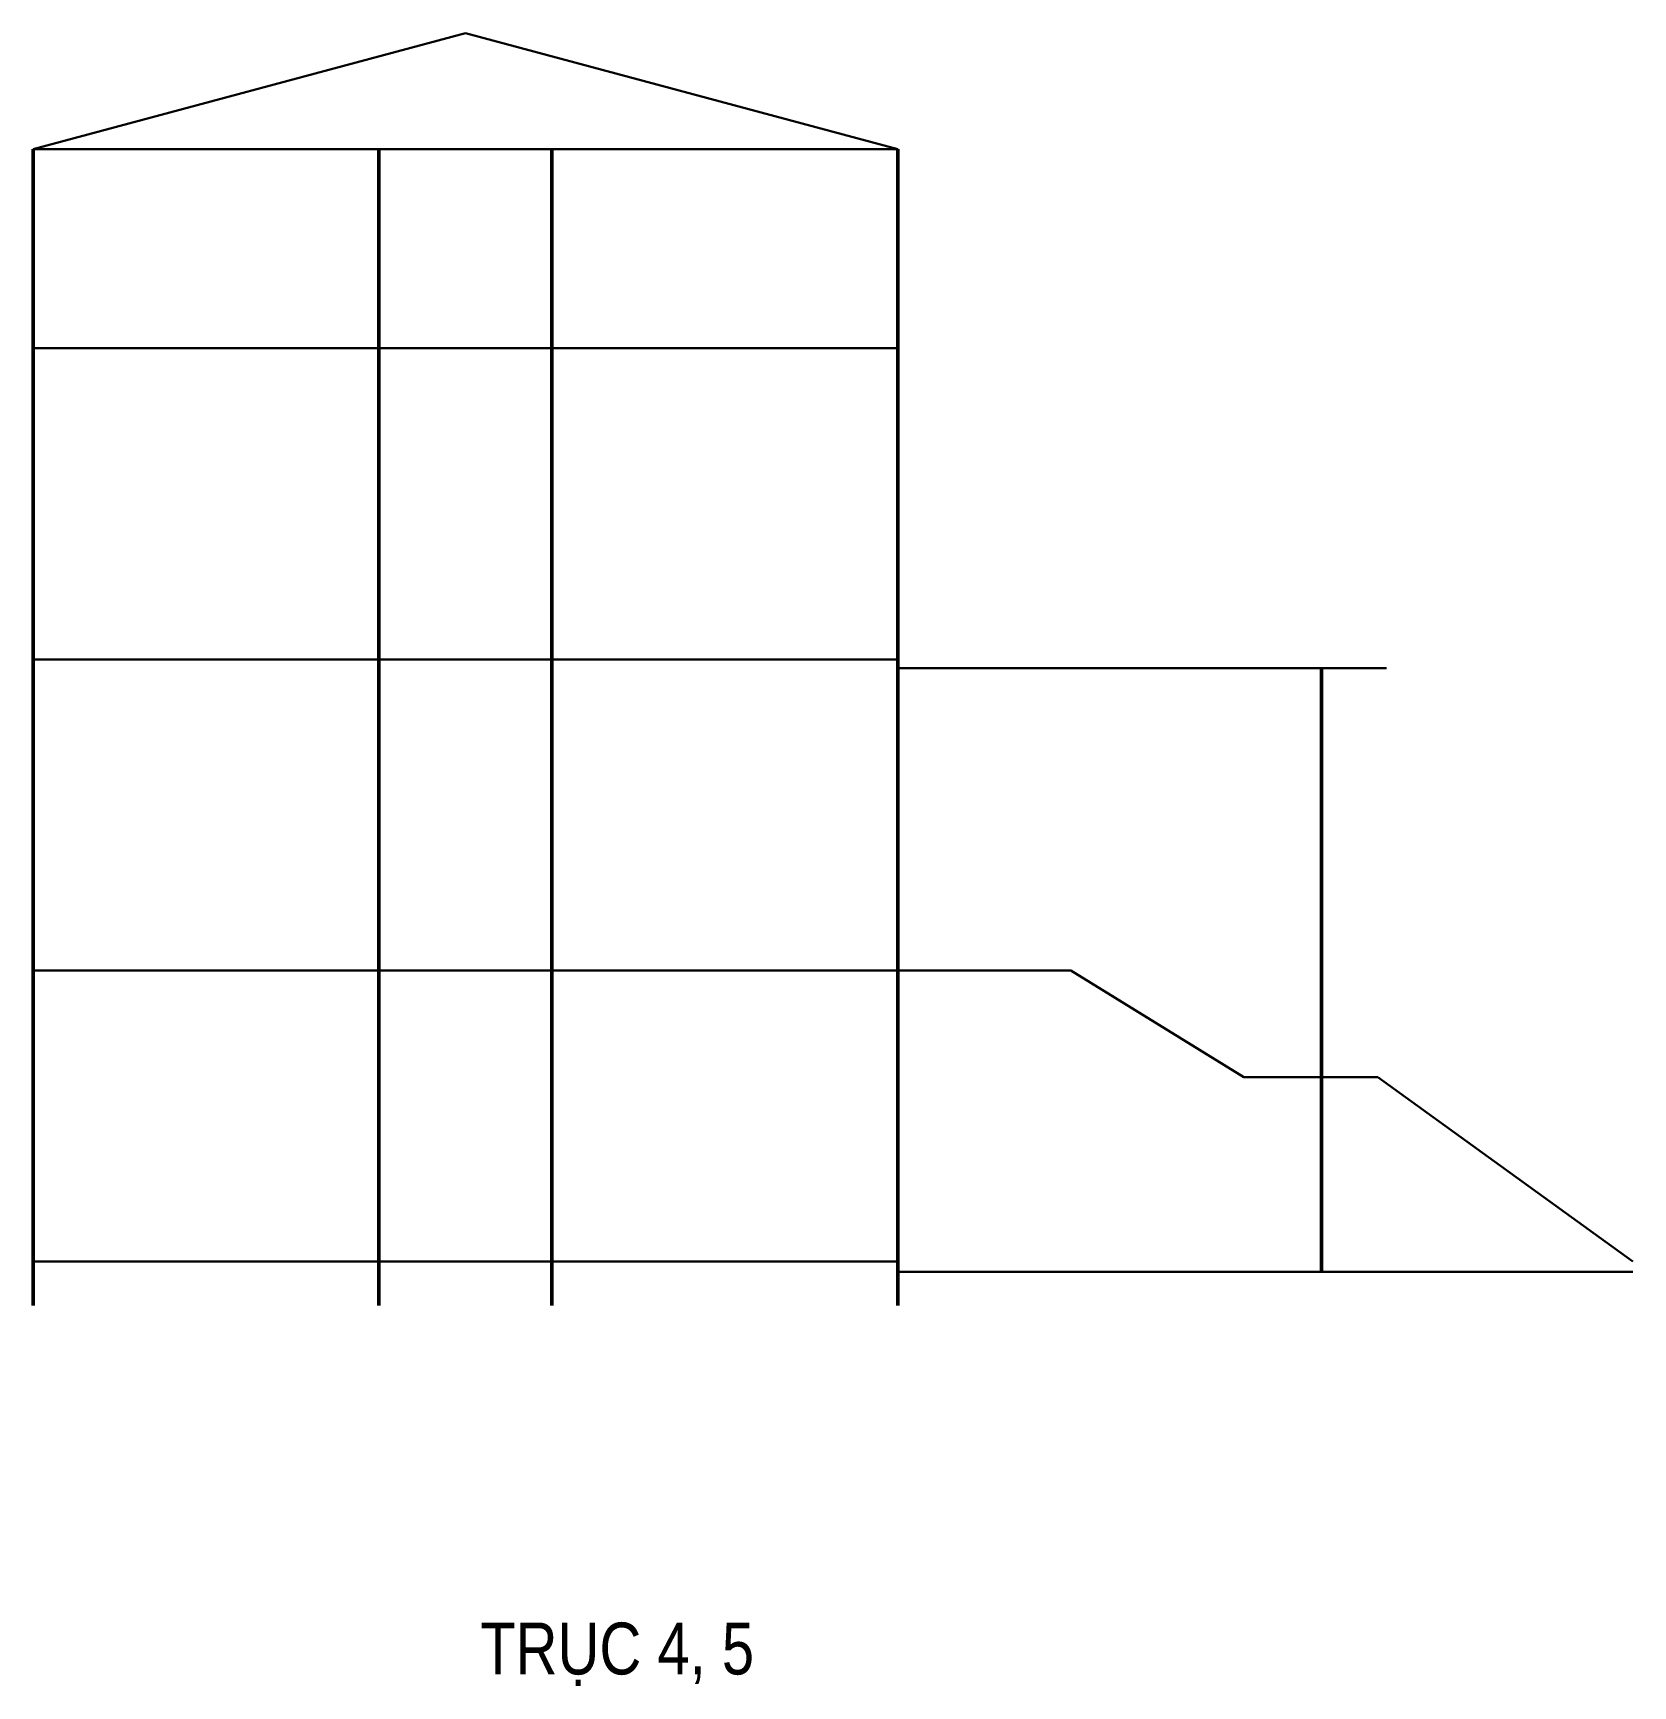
# Model space of a CAD drawing. Header units: millimetres. Extents: x 2179 to 20679, y 780 to 19897.
import ezdxf

# ---------------------------------------------------------------- set-up
doc = ezdxf.new("R2010")
doc.units = ezdxf.units.MM
doc.layers.add('00-COT-SAP', color=2, linetype='Continuous', lineweight=50)
doc.layers.add('00-DAM-SAP', color=6, linetype='Continuous', lineweight=30)
doc.layers.add('TEXT', color=7, linetype='Continuous')
doc.styles.add('Title-Text-1', font='arial.ttf', dxfattribs={"width": 0.8, "height": 6})

msp = doc.modelspace()

# ---------------------------------------------------------------- linework, layer by layer
at = {"layer": '00-COT-SAP'}
for p, q in [((2179, 16253), (2179, 18553)), ((6179, 16253), (6179, 18553)), ((8179, 16253), (8179, 18553)), ((12179, 16253), (12179, 18553)), ((2179, 12653), (2179, 16253)), ((6179, 12653), (6179, 16253)), ((8179, 12653), (8179, 16253)), ((12179, 12653), (12179, 16253)), ((2179, 9053), (2179, 12653)), ((6179, 9053), (6179, 12653)), ((8179, 9053), (8179, 12653)), ((12179, 9053), (12179, 12653)), ((17079, 9053), (17079, 12553)), ((2179, 5691), (2179, 9053)), ((6179, 5691), (6179, 9053)), ((8179, 5691), (8179, 9053)), ((12179, 5691), (12179, 9053)), ((17079, 5571), (17079, 9053)), ((2179, 5691), (2179, 5179)), ((6179, 5691), (6179, 5179)), ((8179, 5691), (8179, 5179)), ((12179, 5691), (12179, 5179))]:
    msp.add_line(p, q, dxfattribs=at)
at = {"layer": '00-DAM-SAP'}
for p, q in [((2179, 18553), (7179, 19897)), ((7179, 19897), (12179, 18553)), ((2179, 18553), (6179, 18553)), ((6179, 18553), (8179, 18553)), ((8179, 18553), (12179, 18553)), ((2179, 16253), (6179, 16253)), ((6179, 16253), (8179, 16253)), ((8179, 16253), (12179, 16253)), ((2179, 12653), (6179, 12653)), ((6179, 12653), (8179, 12653)), ((8179, 12653), (12179, 12653)), ((12179, 12553), (17829, 12553)), ((2179, 9053), (6179, 9053)), ((6179, 9053), (8179, 9053)), ((8179, 9053), (12179, 9053)), ((12179, 9053), (14179, 9053)), ((14179, 9053), (16179, 7823)), ((16179, 7823), (17729, 7823)), ((17729, 7823), (20679, 5691)), ((2179, 5691), (6179, 5691)), ((6179, 5691), (8179, 5691)), ((8179, 5691), (12179, 5691)), ((12179, 5571), (17079, 5571)), ((17079, 5571), (20679, 5571))]:
    msp.add_line(p, q, dxfattribs=at)

# ---------------------------------------------------------------- texts
at = {"layer": 'TEXT', "color": 7, "insert": (7350, 1513), "char_height": 600, "width": 3701.69, "attachment_point": 1, "style": 'Title-Text-1'}
msp.add_mtext('TRỤC 4, 5', dxfattribs=at)

doc.saveas('drawing.dxf')
